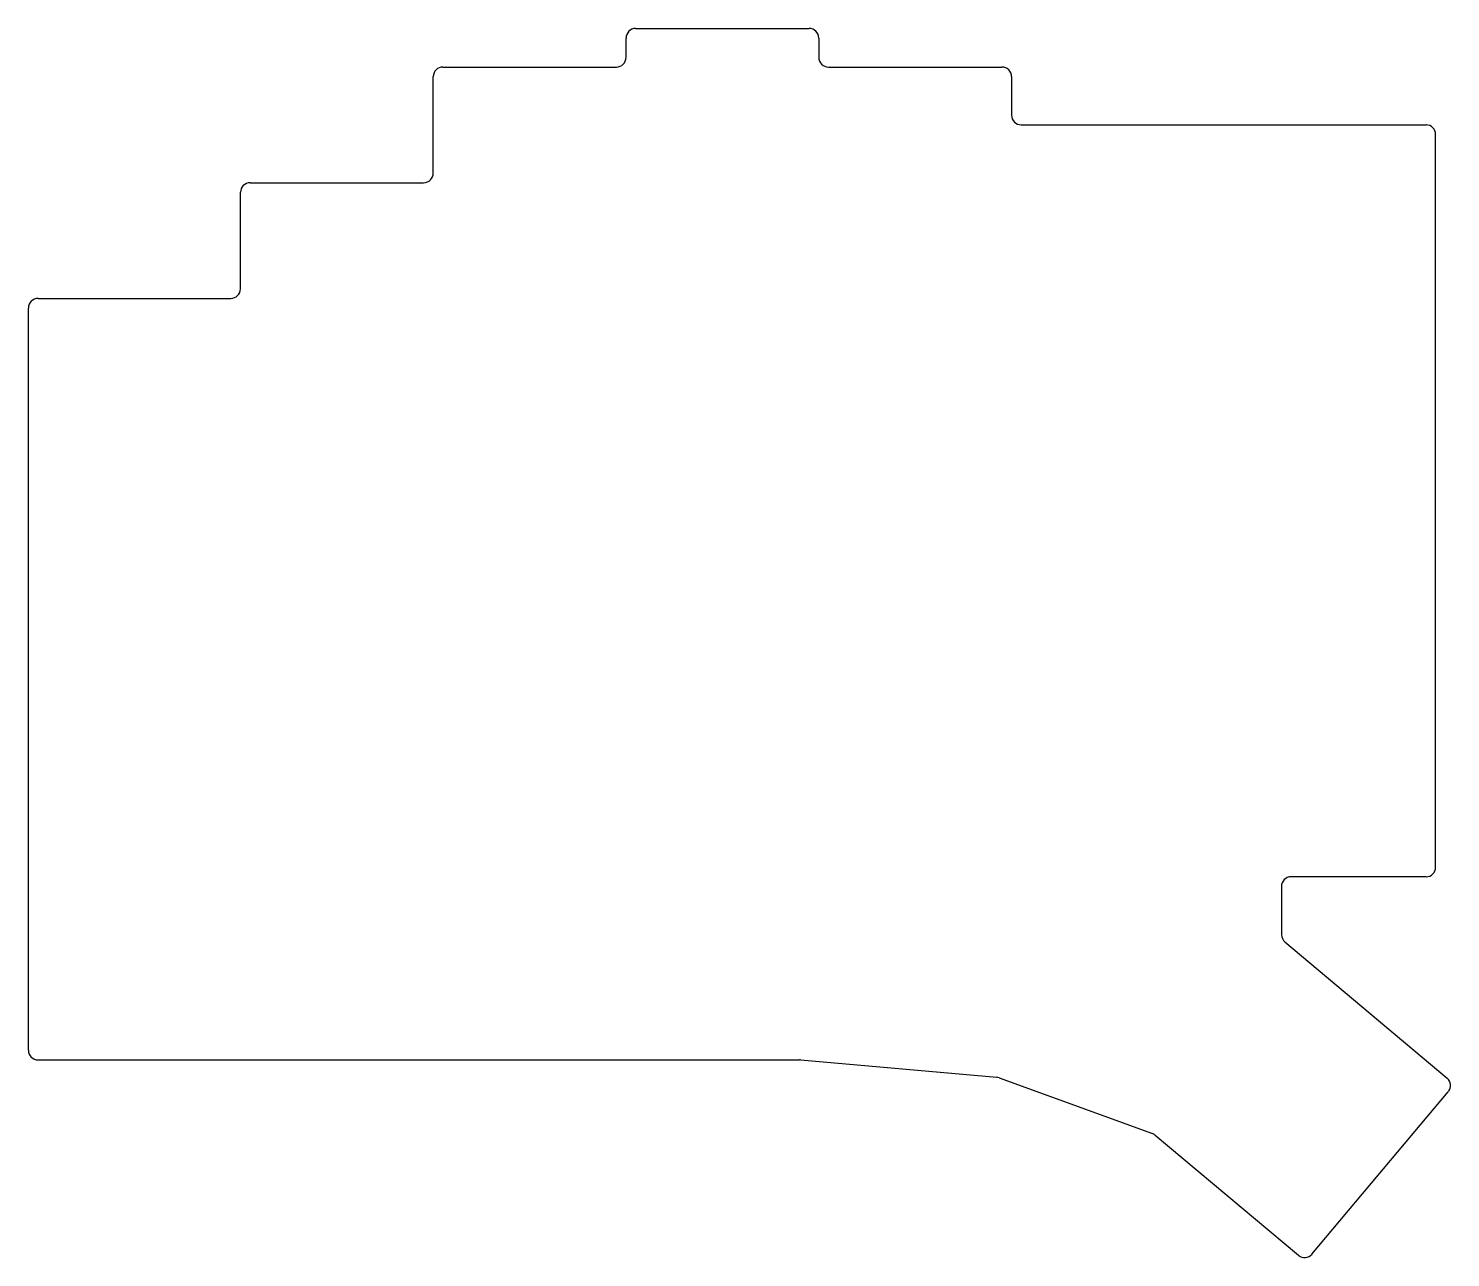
# Model space of a CAD drawing. Header units: millimetres. Extents: x 28 to 176, y -152 to -25.
import ezdxf

# ---------------------------------------------------------------- set-up
doc = ezdxf.new("R2010")
doc.units = ezdxf.units.MM

msp = doc.modelspace()

# ---------------------------------------------------------------- linework, layer by layer
for p, q in [((91, -25), (109, -25)), ((90, -28), (90, -26)), ((110, -26), (110, -28)), ((71, -29), (89, -29)), ((111, -29), (129, -29)), ((70, -40), (70, -30)), ((130, -30), (130, -34)), ((131, -35), (173, -35)), ((174, -112), (174, -36)), ((51, -41), (69, -41)), ((50, -52), (50, -42)), ((29, -53), (49, -53)), ((28, -131), (28, -54)), ((173, -113), (159, -113)), ((158, -114), (158, -118.99)), ((158.36, -119.75), (175.19, -133.88)), ((29, -132), (108, -132)), ((108.09, -132), (128.46, -133.79)), ((128.71, -133.84), (144.61, -139.63)), ((161.17, -152.14), (175.31, -135.29)), ((144.91, -139.8), (159.76, -152.26))]:
    msp.add_line(p, q)
for centre, start, end in [((91, -26), 90, 180), ((109, -26), 0, 90), ((89, -28), 270, 0), ((111, -28), 180, 270), ((71, -30), 90, 180), ((129, -30), 0, 90), ((131, -34), 180, 270), ((173, -36), 0, 90), ((51, -42), 90, 180), ((69, -40), 270, 0), ((29, -54), 90, 180), ((49, -52), 270, 0), ((173, -112), 270, 0), ((159, -114), 90, 180), ((159, -118.99), 180, 230), ((29, -131), 180, 270), ((108, -133), 85, 90), ((128.37, -134.78), 70, 85), ((174.55, -134.64), 320, 50), ((144.27, -140.57), 50, 70), ((160.41, -151.5), 230, 320)]:
    msp.add_arc(centre, 1, start, end)

doc.saveas('drawing.dxf')
